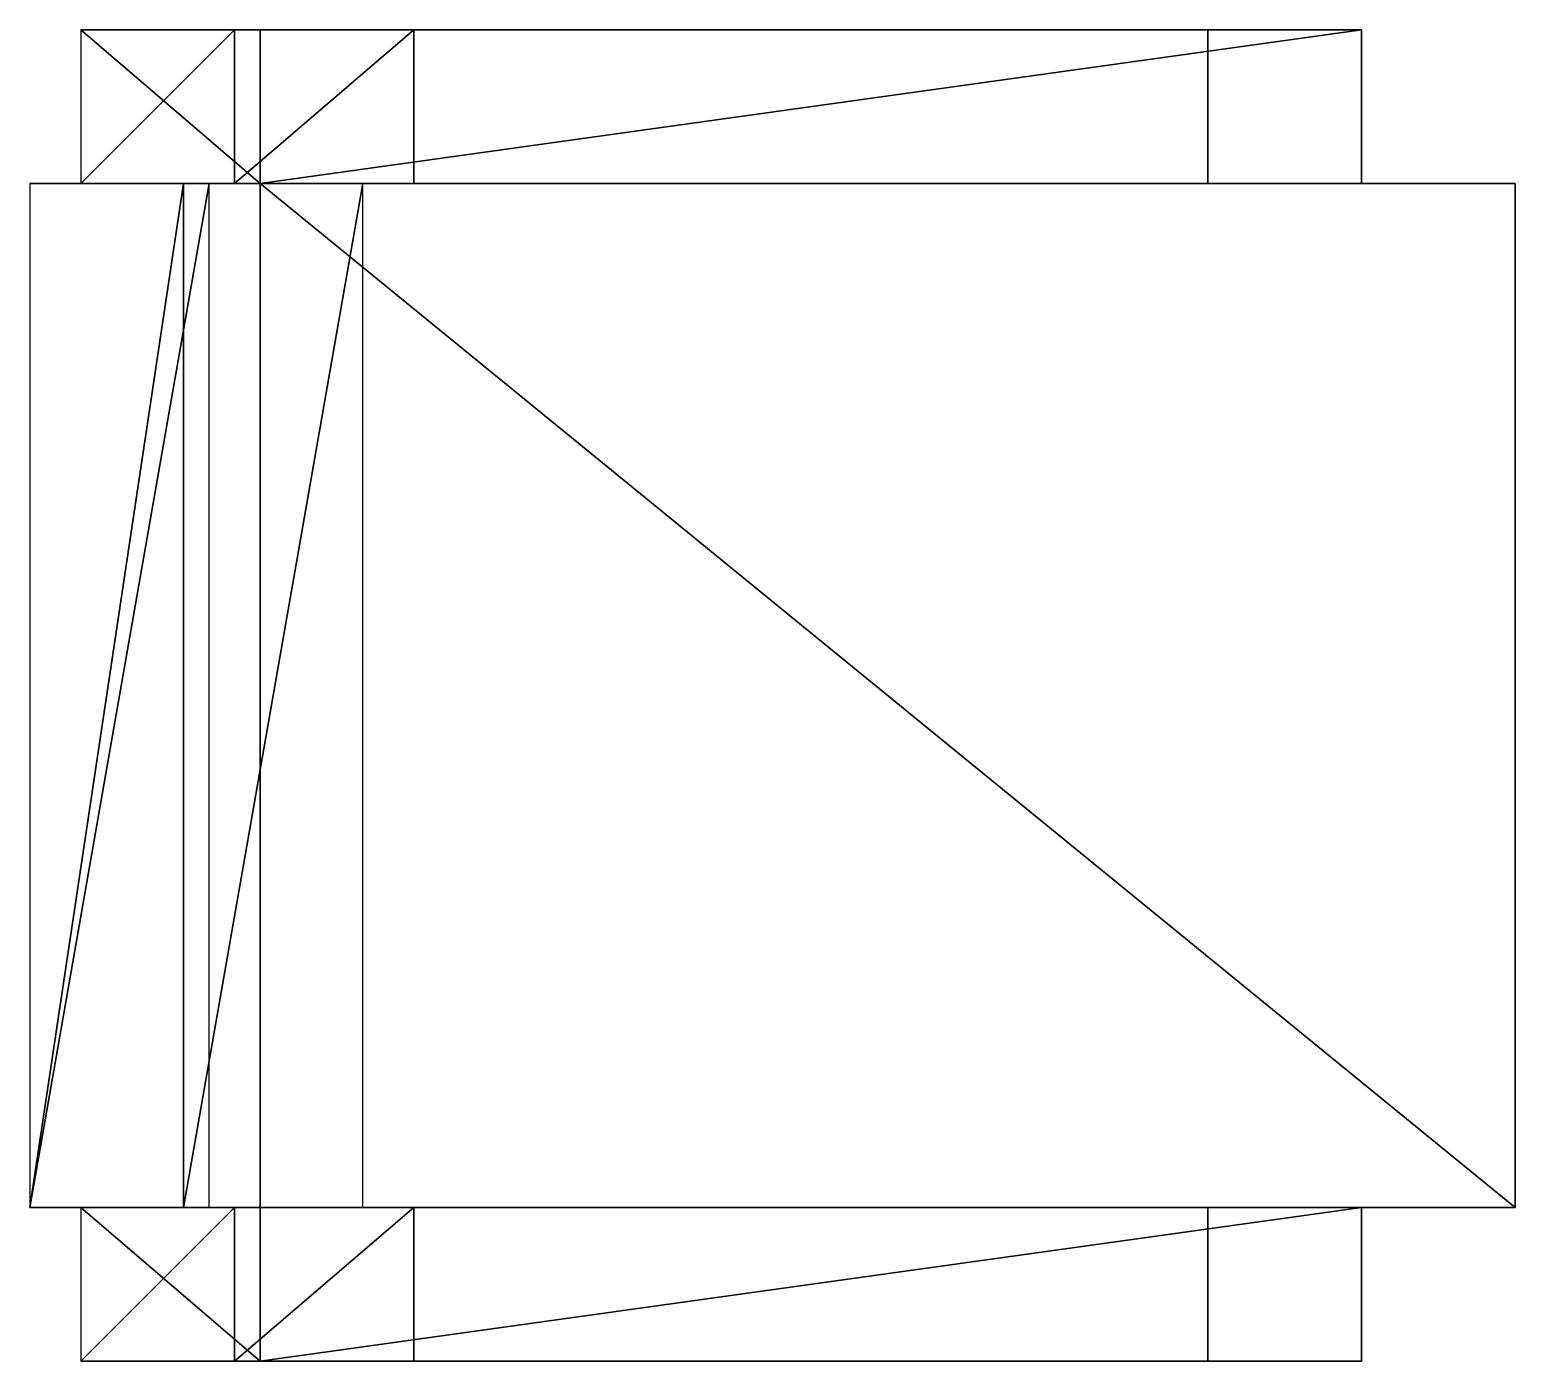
# Model space of a CAD drawing. Extents: x -0.66 to 0.076, y -0.33 to 0.33.
import ezdxf

# ---------------------------------------------------------------- set-up
doc = ezdxf.new("R2010")
doc.units = 0
doc.header["$LTSCALE"] = 2
doc.layers.get('0').update_dxf_attribs({"linetype": 'CONTINUOUS'})

msp = doc.modelspace()

# ---------------------------------------------------------------- meshes
at = {"color": 33, "linetype": 'BYBLOCK'}
mesh = msp.add_polyface(dxfattribs=at)
corners = [(-0.5588, -0.3302, 0.8128), (-0.5588, -0.254, 0.8128), (-0.635, -0.3302, 0.8128), (-0.635, -0.254, 0.8128), (-0.5588, 0.254, 0.8128), (-0.5588, 0.3302, 0.8128), (-0.635, 0.254, 0.8128), (-0.635, 0.3302, 0.8128), (0, -0.3302, 0.5588), (0, -0.254, 0.5588), (-0.5461, -0.3302, 0.5588), (-0.5461, -0.254, 0.5588), (0, 0.254, 0.5588), (0, 0.3302, 0.5588), (-0.5461, 0.254, 0.5588), (-0.5461, 0.3302, 0.5588)]
mesh.append_faces([[corners[k] for k in face] for face in [(0, 1, 2), (3, 2, 1), (4, 5, 6), (7, 6, 5), (8, 9, 10), (11, 10, 9), (12, 13, 14), (15, 14, 13)]], dxfattribs={"vtx1": -1, "color": 33})
mesh = msp.add_polyface(dxfattribs=at)
corners = [(-0.635, -0.3302, 0.8128), (-0.5461, -0.3302, 0.5588), (-0.635, -0.254, 0.8128), (-0.5461, -0.254, 0.5588), (-0.4699, -0.3302, 0.5588), (-0.4699, -0.254, 0.5588), (-0.5588, -0.3302, 0.8128), (-0.5588, -0.254, 0.8128), (-0.5461, 0.3302, 0.5588), (-0.635, 0.3302, 0.8128), (-0.5461, 0.254, 0.5588), (-0.635, 0.254, 0.8128), (-0.4699, 0.254, 0.5588), (-0.4699, 0.3302, 0.5588), (-0.5588, 0.254, 0.8128), (-0.5588, 0.3302, 0.8128), (-0.4699, -0.254, 0.4826), (-0.4699, -0.3302, 0.4826), (-0.4699, -0.254), (-0.4699, -0.3302), (-0.0762, -0.3302), (-0.0762, -0.254), (-0.0762, -0.3302, 0.4826), (-0.0762, -0.254, 0.4826), (-0.0762, 0.3302), (-0.0762, 0.3302, 0.4826), (-0.0762, 0.254), (-0.0762, 0.254, 0.4826), (-0.4699, 0.3302, 0.4826), (-0.4699, 0.254, 0.4826), (-0.4699, 0.3302), (-0.4699, 0.254), (-0.5461, 0.254), (-0.5461, 0.3302), (-0.5461, -0.3302), (-0.5461, -0.254), (0, 0.254, 0.5588), (0, 0.254), (0, 0.3302, 0.5588), (0, 0.3302), (0, -0.3302, 0.5588), (0, -0.3302), (0, -0.254, 0.5588), (0, -0.254)]
mesh.append_faces([[corners[k] for k in face] for face in [(0, 1, 2), (3, 2, 1), (4, 5, 6), (7, 6, 5), (8, 9, 10), (11, 10, 9), (12, 13, 14), (15, 14, 13), (16, 17, 18), (19, 18, 17), (20, 21, 22), (23, 22, 21), (24, 25, 26), (27, 26, 25), (28, 29, 30), (31, 30, 29), (10, 32, 8), (33, 8, 32), (1, 34, 3), (35, 3, 34), (36, 37, 38), (39, 38, 37), (40, 41, 42), (43, 42, 41)]], dxfattribs={"vtx1": -1, "color": 33})
mesh = msp.add_polyface(dxfattribs=at)
corners = [(-0.5588, 0.254, 0.8128), (-0.4699, 0.254, 0.5588), (-0.635, 0.254, 0.8128), (-0.5461, 0.254, 0.5588), (-0.5588, -0.254, 0.8128), (-0.4699, -0.254, 0.5588), (-0.635, -0.254, 0.8128), (-0.5461, -0.254, 0.5588), (0, -0.254, 0.5588), (-0.4699, -0.254, 0.4826), (-0.0762, -0.254, 0.4826), (-0.5461, -0.254), (-0.4699, -0.254), (-0.0762, -0.254), (0, -0.254), (-0.5588, -0.3302, 0.8128), (-0.4699, -0.3302, 0.5588), (-0.635, -0.3302, 0.8128), (-0.5461, -0.3302, 0.5588), (-0.0762, -0.3302), (-0.0762, -0.3302, 0.4826), (0, -0.3302), (0, -0.3302, 0.5588), (-0.4699, -0.3302, 0.4826), (-0.5461, -0.3302), (-0.4699, -0.3302), (0, 0.254, 0.5588), (-0.4699, 0.254, 0.4826), (-0.0762, 0.254, 0.4826), (-0.5461, 0.254), (-0.4699, 0.254), (-0.0762, 0.254), (0, 0.254), (-0.5588, 0.3302, 0.8128), (-0.4699, 0.3302, 0.5588), (-0.635, 0.3302, 0.8128), (-0.5461, 0.3302, 0.5588), (-0.0762, 0.3302), (-0.0762, 0.3302, 0.4826), (0, 0.3302), (0, 0.3302, 0.5588), (-0.4699, 0.3302, 0.4826), (-0.5461, 0.3302), (-0.4699, 0.3302)]
mesh.append_faces([[corners[k] for k in face] for face in [(0, 1, 2), (3, 2, 1), (4, 5, 6), (7, 6, 5), (7, 8, 9), (10, 9, 8), (7, 9, 11), (12, 11, 9), (13, 10, 14), (8, 14, 10), (15, 16, 17), (18, 17, 16), (19, 20, 21), (22, 21, 20), (18, 23, 24), (25, 24, 23), (18, 22, 23), (20, 23, 22), (3, 26, 27), (28, 27, 26), (3, 27, 29), (30, 29, 27), (31, 28, 32), (26, 32, 28), (33, 34, 35), (36, 35, 34), (37, 38, 39), (40, 39, 38), (36, 41, 42), (43, 42, 41), (36, 40, 41), (38, 41, 40)]], dxfattribs={"vtx1": -1, "color": 33})
at = {"color": 0, "linetype": 'BYBLOCK'}
mesh = msp.add_polyface(dxfattribs=at)
corners = [(-0.5842, -0.254, 0.8128), (-0.5842, 0.254, 0.8128), (-0.6604, -0.254, 0.8128), (-0.6604, 0.254, 0.8128), (-0.5461, -0.254, 0.3937), (0.0762, -0.254, 0.3937), (-0.5461, 0.254, 0.3937), (0.0762, 0.254, 0.3937)]
mesh.append_faces([[corners[k] for k in face] for face in [(0, 1, 2), (3, 2, 1), (4, 5, 6), (7, 6, 5)]], dxfattribs={"vtx1": -1, "color": 0})
mesh = msp.add_polyface(dxfattribs=at)
corners = [(-0.5715, -0.254, 0.5588), (-0.5715, 0.254, 0.5588), (-0.6604, -0.254, 0.8128), (-0.6604, 0.254, 0.8128), (-0.4953, -0.254, 0.5588), (-0.4953, 0.254, 0.5588), (-0.5842, -0.254, 0.8128), (-0.5842, 0.254, 0.8128), (-0.5461, 0.254, 0.3937), (-0.5461, -0.254, 0.3937), (-0.5461, 0.254, 0.3175), (-0.5461, -0.254, 0.3175), (0.0762, 0.254, 0.3937), (0.0762, -0.254, 0.3937), (0.0762, 0.254, 0.3175), (0.0762, -0.254, 0.3175)]
mesh.append_faces([[corners[k] for k in face] for face in [(0, 1, 2), (3, 2, 1), (4, 5, 6), (7, 6, 5), (8, 9, 10), (11, 10, 9), (12, 13, 14), (15, 14, 13)]], dxfattribs={"vtx1": -1, "color": 0})
mesh = msp.add_polyface(dxfattribs=at)
corners = [(-0.5842, 0.254, 0.8128), (-0.4953, 0.254, 0.5588), (-0.6604, 0.254, 0.8128), (-0.5715, 0.254, 0.5588), (-0.5842, -0.254, 0.8128), (-0.4953, -0.254, 0.5588), (-0.6604, -0.254, 0.8128), (-0.5715, -0.254, 0.5588), (-0.5461, -0.254, 0.3937), (0.0762, -0.254, 0.3937), (-0.5461, -0.254, 0.3175), (0.0762, -0.254, 0.3175), (-0.5461, 0.254, 0.3937), (0.0762, 0.254, 0.3937), (-0.5461, 0.254, 0.3175), (0.0762, 0.254, 0.3175)]
mesh.append_faces([[corners[k] for k in face] for face in [(0, 1, 2), (3, 2, 1), (4, 5, 6), (7, 6, 5), (8, 9, 10), (11, 10, 9), (12, 13, 14), (15, 14, 13)]], dxfattribs={"vtx1": -1, "color": 0})

doc.saveas('drawing.dxf')
